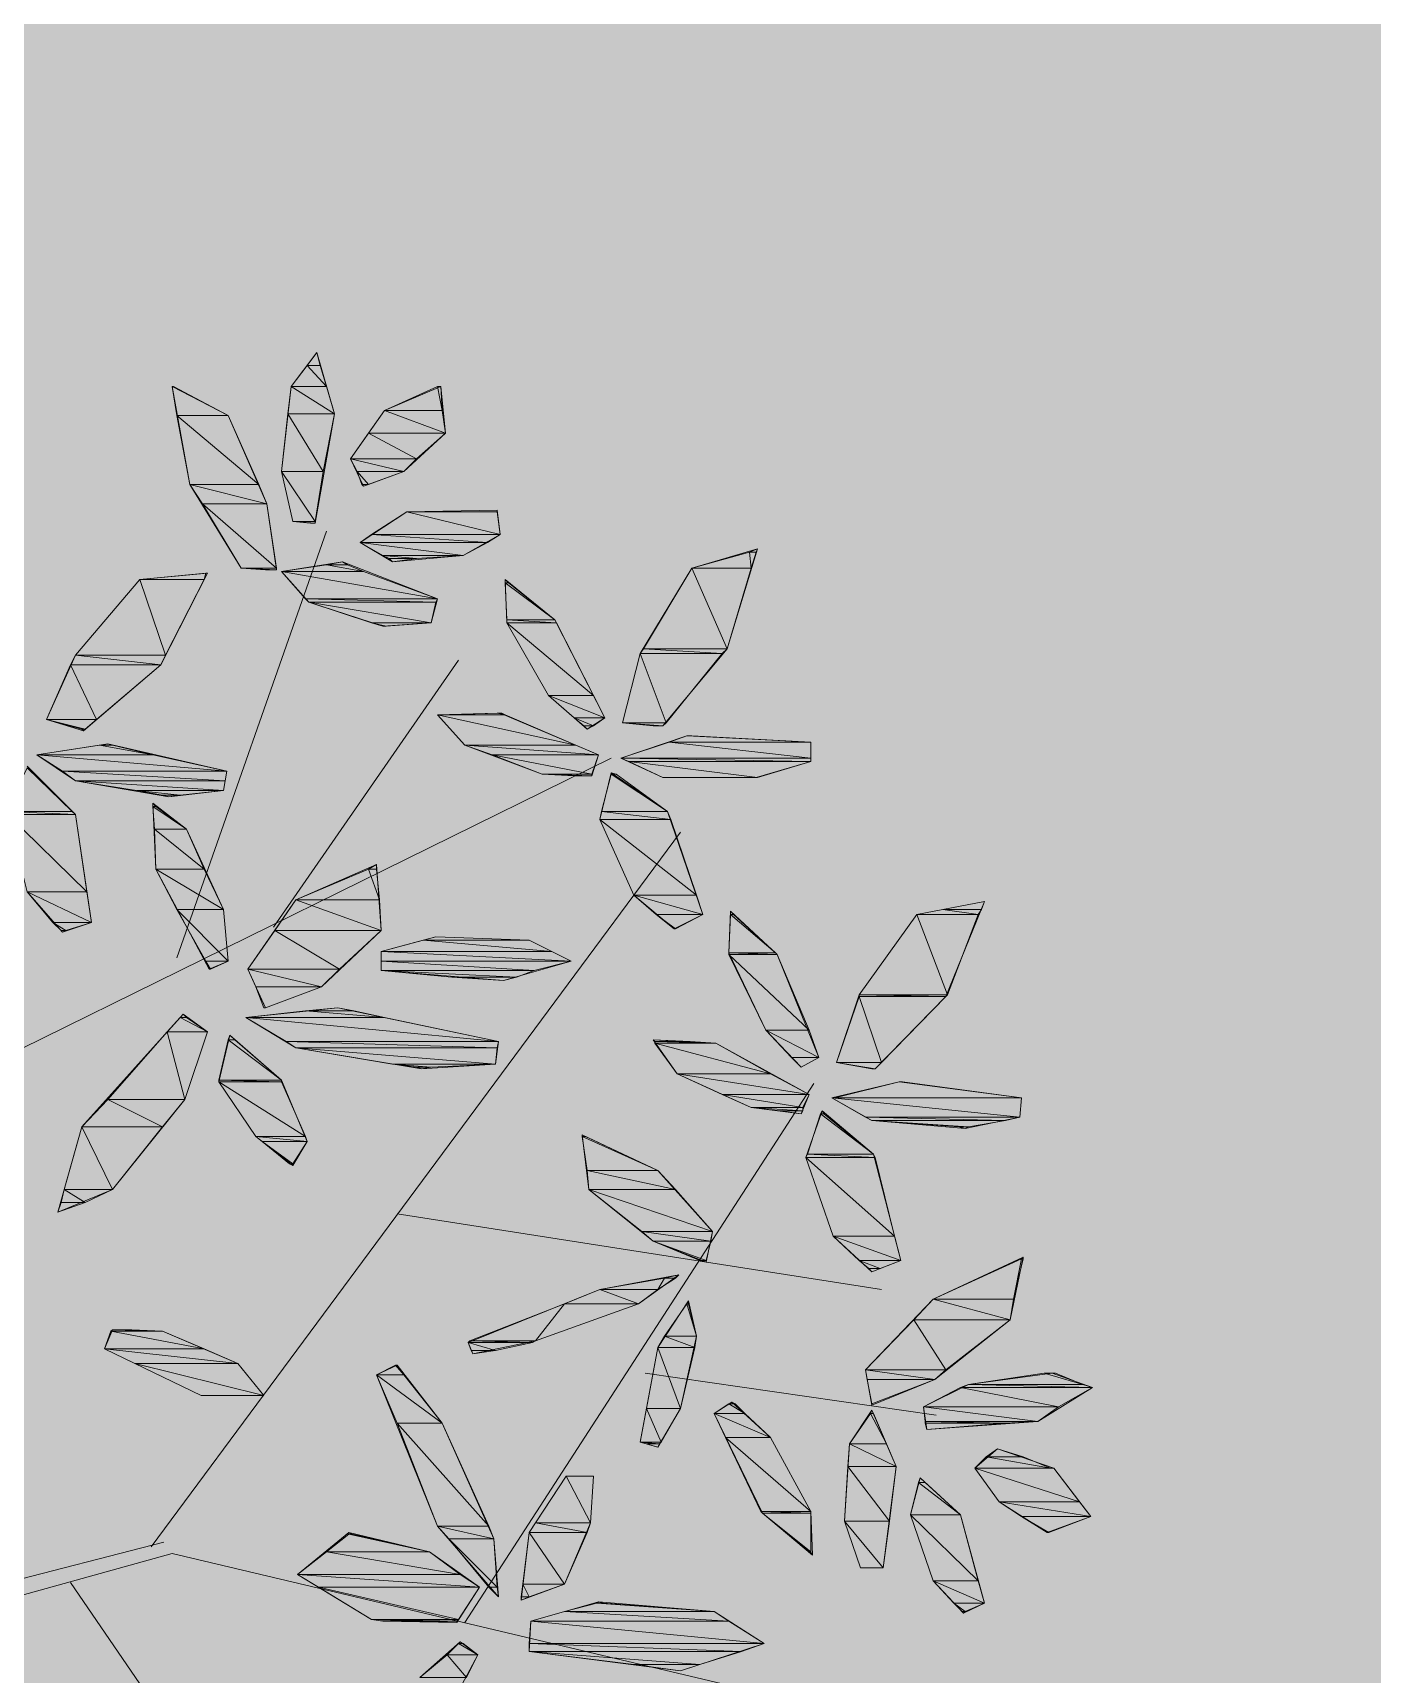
# Model space of a CAD drawing. Header units: metres. Extents: x 349703 to 349913, y 9282546 to 9282694.
# Drawn here: x 349736.334 to 349737.855, y 9282614.981 to 9282616.845 of the extents above; entities that cross this region are included whole.
import ezdxf

# ---------------------------------------------------------------- set-up
doc = ezdxf.new("R2010")
doc.units = ezdxf.units.M
doc.header["$LTSCALE"] = 0.25
doc.layers.add('AREA-VERDE', color=3, linetype='CONTINUOUS', lineweight=9)
doc.layers.add('ARQ-FONDO', color=253, linetype='CONTINUOUS', lineweight=9)

# ---------------------------------------------------------------- blocks, each defined once
blk = doc.blocks.new('ARBOL 1')
at = {"layer": 'ARQ-FONDO', "linetype": 'Continuous', "lineweight": -2}
for p, q in [((348215.4803, 9282665.0974), (348215.5096, 9282665.1358)), ((348215.5096, 9282665.1358), (348215.5297, 9282665.0664)), ((348215.3451, 9282665.0974), (348215.409, 9282665.0645)), ((348215.3652, 9282664.9859), (348215.3451, 9282665.0974)), ((348215.4694, 9282665.0006), (348215.4803, 9282665.0974)), ((348215.5863, 9282665.07), (348215.6503, 9282665.0974)), ((348215.6503, 9282665.0974), (348215.6558, 9282665.0444)), ((348215.409, 9282665.0645), (348215.4529, 9282664.964)), ((348215.5297, 9282665.0664), (348215.5077, 9282664.9421)), ((348215.5479, 9282665.0152), (348215.5863, 9282665.07)), ((348215.6558, 9282665.0444), (348215.6083, 9282665.0006)), ((348215.4822, 9282664.9439), (348215.4694, 9282665.0006)), ((348215.5626, 9282664.9841), (348215.5479, 9282665.0152)), ((348215.6083, 9282665.0006), (348215.5626, 9282664.9841)), ((348215.4237, 9282664.8909), (348215.3652, 9282664.9859)), ((348215.4529, 9282664.964), (348215.4639, 9282664.8891)), ((348215.5077, 9282664.9421), (348215.4822, 9282664.9439)), ((348215.5589, 9282664.9201), (348215.6119, 9282664.9549)), ((348215.6119, 9282664.9549), (348215.7143, 9282664.9567)), ((348215.7143, 9282664.9567), (348215.7179, 9282664.9293)), ((348215.3506, 9282664.4486), (348215.5205, 9282664.9329)), ((348215.7179, 9282664.9293), (348215.6759, 9282664.9055)), ((348215.5955, 9282664.8982), (348215.5589, 9282664.9201)), ((348215.6759, 9282664.9055), (348215.5955, 9282664.8982)), ((348216.0103, 9282664.9128), (348215.9354, 9282664.8909)), ((348215.9756, 9282664.7995), (348216.0103, 9282664.9128)), ((348215.4639, 9282664.8891), (348215.4237, 9282664.8909)), ((348215.4694, 9282664.8872), (348215.5388, 9282664.8982)), ((348215.5004, 9282664.8525), (348215.4694, 9282664.8872)), ((348215.5388, 9282664.8982), (348215.6466, 9282664.8562)), ((348215.9354, 9282664.8909), (348215.8769, 9282664.794)), ((348215.3085, 9282664.8781), (348215.2354, 9282664.7922)), ((348215.3853, 9282664.8854), (348215.3085, 9282664.8781)), ((348215.3323, 9282664.7812), (348215.3853, 9282664.8854)), ((348215.7234, 9282664.8781), (348215.7801, 9282664.8324)), ((348215.7252, 9282664.8288), (348215.7234, 9282664.8781)), ((348215.5845, 9282664.8251), (348215.5004, 9282664.8525)), ((348215.6466, 9282664.8562), (348215.6393, 9282664.8288)), ((348215.7801, 9282664.8324), (348215.8367, 9282664.7209)), ((348215.6393, 9282664.8288), (348215.5845, 9282664.8251)), ((348215.7728, 9282664.7465), (348215.7252, 9282664.8288)), ((348215.8769, 9282664.794), (348215.8568, 9282664.7154)), ((348215.9025, 9282664.7118), (348215.9756, 9282664.7995)), ((348215.2354, 9282664.7922), (348215.2025, 9282664.7191)), ((348215.2446, 9282664.7063), (348215.3323, 9282664.7812)), ((348215.4602, 9282664.4833), (348215.6704, 9282664.7867)), ((348215.8166, 9282664.7081), (348215.7728, 9282664.7465)), ((348215.2025, 9282664.7191), (348215.2446, 9282664.7063)), ((348215.6466, 9282664.7246), (348215.7179, 9282664.7264)), ((348215.6777, 9282664.6899), (348215.6466, 9282664.7246)), ((348215.7179, 9282664.7264), (348215.8294, 9282664.6789)), ((348215.8367, 9282664.7209), (348215.8166, 9282664.7081)), ((348215.855, 9282664.6752), (348215.9299, 9282664.7008)), ((348215.8568, 9282664.7154), (348215.9025, 9282664.7118)), ((348215.9299, 9282664.7008), (348216.0707, 9282664.6935)), ((348215.1916, 9282664.6789), (348215.272, 9282664.6917)), ((348215.272, 9282664.6917), (348215.4072, 9282664.6606)), ((348215.7654, 9282664.657), (348215.6777, 9282664.6899)), ((348216.0707, 9282664.6935), (348216.0707, 9282664.6716)), ((348215.1239, 9282664.3207), (348215.844, 9282664.6752)), ((348215.1806, 9282664.6661), (348215.2354, 9282664.6113)), ((348215.2354, 9282664.6496), (348215.1916, 9282664.6789)), ((348215.8294, 9282664.6789), (348215.8221, 9282664.6551)), ((348215.9025, 9282664.6533), (348215.855, 9282664.6752)), ((348216.0707, 9282664.6716), (348216.0085, 9282664.6533)), ((348215.3414, 9282664.6314), (348215.2354, 9282664.6496)), ((348215.4072, 9282664.6606), (348215.4036, 9282664.6387)), ((348215.8221, 9282664.6551), (348215.7654, 9282664.657)), ((348215.8312, 9282664.6058), (348215.844, 9282664.6588)), ((348215.844, 9282664.6588), (348215.908, 9282664.6149)), ((348216.0085, 9282664.6533), (348215.9025, 9282664.6533)), ((348215.4036, 9282664.6387), (348215.3414, 9282664.6314)), ((348215.2354, 9282664.6113), (348215.2537, 9282664.4888)), ((348215.3231, 9282664.6241), (348215.3268, 9282664.5491)), ((348215.3615, 9282664.5948), (348215.3231, 9282664.6241)), ((348215.908, 9282664.6149), (348215.9482, 9282664.4979)), ((348215.3213, 9282663.7797), (348215.9226, 9282664.5912)), ((348215.4036, 9282664.5034), (348215.3615, 9282664.5948)), ((348215.8696, 9282664.5199), (348215.8312, 9282664.6058)), ((348215.4858, 9282664.5144), (348215.5772, 9282664.5546)), ((348215.5772, 9282664.5546), (348215.5827, 9282664.4797)), ((348215.3268, 9282664.5491), (348215.3871, 9282664.4358)), ((348215.2208, 9282664.4778), (348215.1806, 9282664.5235)), ((348215.431, 9282664.4358), (348215.4858, 9282664.5144)), ((348215.9153, 9282664.4815), (348215.8696, 9282664.5199)), ((348215.409, 9282664.4449), (348215.4036, 9282664.5034)), ((348215.9482, 9282664.4979), (348215.9153, 9282664.4815)), ((348215.9775, 9282664.4541), (348215.9793, 9282664.5016)), ((348215.9793, 9282664.5016), (348216.0323, 9282664.4523)), ((348216.1913, 9282664.4979), (348216.1255, 9282664.4066)), ((348216.2681, 9282664.5126), (348216.1913, 9282664.4979)), ((348216.2242, 9282664.4047), (348216.2681, 9282664.5126)), ((348215.2537, 9282664.4888), (348215.2208, 9282664.4778)), ((348215.5827, 9282664.4797), (348215.515, 9282664.4157)), ((348215.5827, 9282664.4559), (348215.6448, 9282664.4724)), ((348215.6448, 9282664.4724), (348215.7508, 9282664.4687)), ((348215.7508, 9282664.4687), (348215.7983, 9282664.4449)), ((348215.3871, 9282664.4358), (348215.409, 9282664.4449)), ((348215.5827, 9282664.434), (348215.5827, 9282664.4559)), ((348215.7983, 9282664.4449), (348215.7216, 9282664.423)), ((348216.0195, 9282664.3664), (348215.9775, 9282664.4541)), ((348216.0323, 9282664.4523), (348216.0798, 9282664.3353)), ((348215.4511, 9282664.3919), (348215.431, 9282664.4358)), ((348215.7216, 9282664.423), (348215.5827, 9282664.434)), ((348215.515, 9282664.4157), (348215.4511, 9282664.3919)), ((348216.1255, 9282664.4066), (348216.0999, 9282664.3298)), ((348216.1438, 9282664.3225), (348216.2242, 9282664.4047)), ((348215.2427, 9282664.2567), (348215.3579, 9282664.3846)), ((348215.3579, 9282664.3846), (348215.3853, 9282664.3645)), ((348215.4291, 9282664.381), (348215.5333, 9282664.3919)), ((348215.5333, 9282664.3919), (348215.7161, 9282664.3536)), ((348215.3853, 9282664.3645), (348215.3597, 9282664.2878)), ((348215.4858, 9282664.3463), (348215.4291, 9282664.381)), ((348216.0597, 9282664.3243), (348216.0195, 9282664.3664)), ((348215.4109, 9282664.3609), (348215.3981, 9282664.3079)), ((348215.4694, 9282664.3097), (348215.4109, 9282664.3609)), ((348215.6284, 9282664.3225), (348215.4858, 9282664.3463)), ((348215.7161, 9282664.3536), (348215.7124, 9282664.328)), ((348215.8916, 9282664.3554), (348215.9628, 9282664.3517)), ((348215.919, 9282664.317), (348215.8916, 9282664.3554)), ((348215.9628, 9282664.3517), (348216.0688, 9282664.2933)), ((348215.7124, 9282664.328), (348215.6284, 9282664.3225)), ((348216.0798, 9282664.3353), (348216.0597, 9282664.3243)), ((348216.0999, 9282664.3298), (348216.1438, 9282664.3225)), ((348215.4986, 9282664.2402), (348215.4694, 9282664.3097)), ((348216.003, 9282664.2786), (348215.919, 9282664.317)), ((348215.3981, 9282664.3079), (348215.4401, 9282664.2457)), ((348215.6777, 9282663.6938), (348216.0743, 9282664.306)), ((348216.0688, 9282664.2933), (348216.0597, 9282664.2713)), ((348216.0944, 9282664.2896), (348216.1712, 9282664.3079)), ((348216.1401, 9282664.264), (348216.0944, 9282664.2896)), ((348216.1712, 9282664.3079), (348216.3101, 9282664.2896)), ((348216.3101, 9282664.2896), (348216.3083, 9282664.2677)), ((348215.3597, 9282664.2878), (348215.2775, 9282664.1854)), ((348216.0597, 9282664.2713), (348216.003, 9282664.2786)), ((348216.0652, 9282664.222), (348216.0835, 9282664.275)), ((348216.0835, 9282664.275), (348216.1419, 9282664.2256)), ((348215.2153, 9282664.1598), (348215.2427, 9282664.2567)), ((348216.2461, 9282664.2549), (348216.1401, 9282664.264)), ((348216.3083, 9282664.2677), (348216.2461, 9282664.2549)), ((348215.4401, 9282664.2457), (348215.4822, 9282664.2128)), ((348215.4822, 9282664.2128), (348215.4986, 9282664.2402)), ((348215.8111, 9282664.2476), (348215.8184, 9282664.1854)), ((348215.897, 9282664.2073), (348215.8111, 9282664.2476)), ((348216.0962, 9282664.1324), (348216.0652, 9282664.222)), ((348216.1419, 9282664.2256), (348216.173, 9282664.105)), ((348215.9592, 9282664.1379), (348215.897, 9282664.2073)), ((348215.2775, 9282664.1854), (348215.2153, 9282664.1598)), ((348215.8184, 9282664.1854), (348215.8916, 9282664.1269)), ((348215.6009, 9282664.158), (348216.1511, 9282664.0721)), ((348215.8916, 9282664.1269), (348215.9519, 9282664.1032)), ((348215.9519, 9282664.1032), (348215.9592, 9282664.1379)), ((348216.1401, 9282664.0922), (348216.0962, 9282664.1324)), ((348216.173, 9282664.105), (348216.1401, 9282664.0922)), ((348216.2096, 9282664.0611), (348216.3119, 9282664.1087)), ((348216.3119, 9282664.1087), (348216.2973, 9282664.0374)), ((348215.9208, 9282664.0886), (348215.8312, 9282664.0721)), ((348215.8751, 9282664.0557), (348215.9208, 9282664.0886)), ((348215.8312, 9282664.0721), (348215.6814, 9282664.0118)), ((348215.7581, 9282664.0136), (348215.8751, 9282664.0557)), ((348215.9318, 9282664.0593), (348215.897, 9282664.0063)), ((348215.9409, 9282664.0191), (348215.9318, 9282664.0593)), ((348216.1328, 9282663.9807), (348216.2096, 9282664.0611)), ((348216.2973, 9282664.0374), (348216.2114, 9282663.9698)), ((348215.2683, 9282664.0045), (348215.2775, 9282664.0264)), ((348215.2775, 9282664.0264), (348215.3341, 9282664.0246)), ((348215.3341, 9282664.0246), (348215.42, 9282663.988)), ((348215.6814, 9282664.0118), (348215.6869, 9282663.999)), ((348215.6869, 9282663.999), (348215.7581, 9282664.0136)), ((348215.9226, 9282663.9369), (348215.9409, 9282664.0191)), ((348215.378, 9282663.9515), (348215.2683, 9282664.0045)), ((348215.897, 9282664.0063), (348215.8769, 9282663.8985)), ((348215.42, 9282663.988), (348215.4493, 9282663.9515)), ((348215.5772, 9282663.9752), (348215.6009, 9282663.9862)), ((348215.6466, 9282663.8034), (348215.5772, 9282663.9752)), ((348215.6009, 9282663.9862), (348215.6521, 9282663.9204)), ((348215.8824, 9282663.9771), (348216.2132, 9282663.9295)), ((348216.1401, 9282663.9405), (348216.1328, 9282663.9807)), ((348216.2498, 9282663.9643), (348216.3448, 9282663.9771)), ((348216.3448, 9282663.9771), (348216.3905, 9282663.9606)), ((348216.2114, 9282663.9698), (348216.1401, 9282663.9405)), ((348216.1986, 9282663.9387), (348216.2498, 9282663.9643)), ((348216.3905, 9282663.9606), (348216.3284, 9282663.9222)), ((348215.4493, 9282663.9515), (348215.378, 9282663.9515)), ((348215.897, 9282663.893), (348215.9226, 9282663.9369)), ((348215.961, 9282663.9314), (348215.9811, 9282663.9442)), ((348215.9811, 9282663.9442), (348216.025, 9282663.904)), ((348216.2023, 9282663.9131), (348216.1986, 9282663.9387)), ((348215.6521, 9282663.9204), (348215.7106, 9282663.7888)), ((348216.0158, 9282663.8181), (348215.961, 9282663.9314)), ((348216.1145, 9282663.8966), (348216.1401, 9282663.935)), ((348216.1401, 9282663.935), (348216.1675, 9282663.8711)), ((348216.3284, 9282663.9222), (348216.2023, 9282663.9131)), ((348215.8769, 9282663.8985), (348215.897, 9282663.893)), ((348216.025, 9282663.904), (348216.0707, 9282663.8199)), ((348216.109, 9282663.8089), (348216.1145, 9282663.8966)), ((348216.2571, 9282663.8692), (348216.2827, 9282663.8912)), ((348216.2827, 9282663.8912), (348216.3466, 9282663.8692)), ((348216.1675, 9282663.8711), (348216.1529, 9282663.7559)), ((348216.2845, 9282663.8308), (348216.2571, 9282663.8692)), ((348216.3466, 9282663.8692), (348216.3887, 9282663.8144)), ((348215.7929, 9282663.8601), (348215.7508, 9282663.7961)), ((348215.8239, 9282663.8601), (348215.7929, 9282663.8601)), ((348215.8203, 9282663.8071), (348215.8239, 9282663.8601)), ((348216.184, 9282663.8162), (348216.1949, 9282663.8583)), ((348216.1949, 9282663.8583), (348216.2406, 9282663.8162)), ((348216.3393, 9282663.7961), (348216.2845, 9282663.8308)), ((348215.791, 9282663.7376), (348215.8203, 9282663.8071)), ((348216.0725, 9282663.7705), (348216.0158, 9282663.8181)), ((348216.0707, 9282663.8199), (348216.0725, 9282663.7705)), ((348216.1273, 9282663.7559), (348216.109, 9282663.8089)), ((348216.2096, 9282663.7413), (348216.184, 9282663.8162)), ((348216.2406, 9282663.8162), (348216.2681, 9282663.7157)), ((348216.3887, 9282663.8144), (348216.3393, 9282663.7961)), ((348215.4876, 9282663.7486), (348215.5461, 9282663.7961)), ((348215.5461, 9282663.7961), (348215.6375, 9282663.7742)), ((348215.7161, 9282663.723), (348215.6466, 9282663.8034)), ((348215.7106, 9282663.7888), (348215.7161, 9282663.723)), ((348215.7508, 9282663.7961), (348215.7417, 9282663.7194)), ((348214.8735, 9282663.6408), (348215.3451, 9282663.7724)), ((348214.8754, 9282663.6664), (348215.3359, 9282663.7852)), ((348215.3451, 9282663.7724), (348216.2644, 9282663.5549)), ((348215.6375, 9282663.7742), (348215.6942, 9282663.734)), ((348216.1529, 9282663.7559), (348216.1273, 9282663.7559)), ((348215.2299, 9282663.7395), (348215.9043, 9282662.7525)), ((348215.5717, 9282663.6974), (348215.4876, 9282663.7486)), ((348215.6942, 9282663.734), (348215.6686, 9282663.6938)), ((348215.7417, 9282663.7194), (348215.791, 9282663.7376)), ((348216.2443, 9282663.7047), (348216.2096, 9282663.7413)), ((348215.7526, 9282663.6956), (348215.8294, 9282663.7175)), ((348215.8294, 9282663.7175), (348215.961, 9282663.7066)), ((348216.2681, 9282663.7157), (348216.2443, 9282663.7047)), ((348215.6686, 9282663.6938), (348215.5717, 9282663.6974)), ((348215.7508, 9282663.6609), (348215.7526, 9282663.6956)), ((348215.961, 9282663.7066), (348216.0177, 9282663.67)), ((348215.6722, 9282663.6718), (348215.6265, 9282663.6316)), ((348215.632, 9282663.5439), (348215.6923, 9282663.6572)), ((348215.6923, 9282663.6572), (348215.6722, 9282663.6718)), ((348215.9226, 9282663.6389), (348215.7508, 9282663.6609)), ((348216.0177, 9282663.67), (348215.9226, 9282663.6389))]:
    blk.add_line(p, q, dxfattribs=at)
for points in [[(348215.5096, 9282665.1358), (348215.5132, 9282665.1212), (348215.4986, 9282665.1212)], [(348215.4986, 9282665.1212), (348215.5205, 9282665.0974), (348215.4803, 9282665.0974)], [(348215.5132, 9282665.1212), (348215.4986, 9282665.1212), (348215.5205, 9282665.0974)], [(348215.3451, 9282665.0974), (348215.3469, 9282665.0974), (348215.3469, 9282665.0974)], [(348215.3469, 9282665.0974), (348215.3451, 9282665.0974), (348215.409, 9282665.0645)], [(348215.3451, 9282665.0974), (348215.409, 9282665.0645), (348215.3506, 9282665.0645)], [(348215.4803, 9282665.0974), (348215.5297, 9282665.0664), (348215.4767, 9282665.0664)], [(348215.5205, 9282665.0974), (348215.4803, 9282665.0974), (348215.5297, 9282665.0664)], [(348215.6466, 9282665.0974), (348215.6521, 9282665.07), (348215.5863, 9282665.07)], [(348215.6503, 9282665.0974), (348215.6466, 9282665.0974), (348215.6466, 9282665.0974)], [(348215.6503, 9282665.0974), (348215.6466, 9282665.0974), (348215.6521, 9282665.07)], [(348215.409, 9282665.0645), (348215.3506, 9282665.0645), (348215.4438, 9282664.9859)], [(348215.3506, 9282665.0645), (348215.4438, 9282664.9859), (348215.3652, 9282664.9859)], [(348215.4767, 9282665.0664), (348215.5169, 9282665.0006), (348215.4694, 9282665.0006)], [(348215.5297, 9282665.0664), (348215.4767, 9282665.0664), (348215.5169, 9282665.0006)], [(348215.5863, 9282665.07), (348215.6558, 9282665.0444), (348215.5681, 9282665.0444)], [(348215.6521, 9282665.07), (348215.5863, 9282665.07), (348215.6558, 9282665.0444)], [(348215.5681, 9282665.0444), (348215.6229, 9282665.0152), (348215.5479, 9282665.0152)], [(348215.6558, 9282665.0444), (348215.5681, 9282665.0444), (348215.6229, 9282665.0152)], [(348215.5169, 9282665.0006), (348215.4694, 9282665.0006), (348215.5077, 9282664.9439)], [(348215.4694, 9282665.0006), (348215.5077, 9282664.9439), (348215.4822, 9282664.9439)], [(348215.6229, 9282665.0152), (348215.5479, 9282665.0152), (348215.6083, 9282665.0006)], [(348215.5479, 9282665.0152), (348215.6083, 9282665.0006), (348215.5553, 9282665.0006)], [(348215.5553, 9282665.0006), (348215.5607, 9282664.9859), (348215.5681, 9282664.9859)], [(348215.5553, 9282665.0006), (348215.6083, 9282665.0006), (348215.5681, 9282664.9859)], [(348215.4438, 9282664.9859), (348215.3652, 9282664.9859), (348215.4529, 9282664.964)], [(348215.3652, 9282664.9859), (348215.4529, 9282664.964), (348215.3798, 9282664.964)], [(348215.5607, 9282664.9859), (348215.5681, 9282664.9859), (348215.5626, 9282664.9841)], [(348215.4529, 9282664.964), (348215.3798, 9282664.964), (348215.4639, 9282664.8909)], [(348215.3798, 9282664.964), (348215.4639, 9282664.8909), (348215.4237, 9282664.8909)], [(348215.5077, 9282664.9421), (348215.5023, 9282664.9421), (348215.4822, 9282664.9439)], [(348215.4822, 9282664.9439), (348215.5077, 9282664.9439), (348215.5077, 9282664.9421)], [(348215.5077, 9282664.9421), (348215.5077, 9282664.9421), (348215.5023, 9282664.9421)], [(348215.6119, 9282664.9549), (348215.7179, 9282664.9293), (348215.5717, 9282664.9293)], [(348215.7143, 9282664.9567), (348215.7143, 9282664.9549), (348215.6119, 9282664.9549)], [(348215.7143, 9282664.9549), (348215.6119, 9282664.9549), (348215.7179, 9282664.9293)], [(348215.5717, 9282664.9293), (348215.7033, 9282664.9201), (348215.5589, 9282664.9201)], [(348215.7179, 9282664.9293), (348215.5717, 9282664.9293), (348215.7033, 9282664.9201)], [(348215.7033, 9282664.9201), (348215.5589, 9282664.9201), (348215.6759, 9282664.9055)], [(348215.5589, 9282664.9201), (348215.6759, 9282664.9055), (348215.5845, 9282664.9055)], [(348215.5845, 9282664.9055), (348215.5918, 9282664.9019), (348215.6229, 9282664.9019)], [(348215.5845, 9282664.9055), (348215.6759, 9282664.9055), (348215.6229, 9282664.9019)], [(348216.0012, 9282664.9092), (348216.003, 9282664.8909), (348215.9354, 9282664.8909)], [(348216.0103, 9282664.9128), (348216.0085, 9282664.9092), (348216.0012, 9282664.9092)], [(348216.0085, 9282664.9092), (348216.0012, 9282664.9092), (348216.003, 9282664.8909)], [(348215.4639, 9282664.8891), (348215.4511, 9282664.8891), (348215.4237, 9282664.8909)], [(348215.4237, 9282664.8909), (348215.4639, 9282664.8909), (348215.4639, 9282664.8891)], [(348215.4639, 9282664.8891), (348215.4639, 9282664.8891), (348215.4511, 9282664.8891)], [(348215.5205, 9282664.8946), (348215.5626, 9282664.8872), (348215.4694, 9282664.8872)], [(348215.5626, 9282664.8872), (348215.4694, 9282664.8872), (348215.6466, 9282664.8562)], [(348215.4694, 9282664.8872), (348215.6466, 9282664.8562), (348215.4968, 9282664.8562)], [(348215.5388, 9282664.8982), (348215.5443, 9282664.8946), (348215.5205, 9282664.8946)], [(348215.5443, 9282664.8946), (348215.5205, 9282664.8946), (348215.5626, 9282664.8872)], [(348215.5918, 9282664.9019), (348215.6229, 9282664.9019), (348215.5955, 9282664.8982)], [(348215.9354, 9282664.8909), (348215.9756, 9282664.7995), (348215.8806, 9282664.7995)], [(348216.003, 9282664.8909), (348215.9354, 9282664.8909), (348215.9756, 9282664.7995)], [(348215.3085, 9282664.8781), (348215.3378, 9282664.7922), (348215.2354, 9282664.7922)], [(348215.3835, 9282664.8854), (348215.3816, 9282664.8781), (348215.3085, 9282664.8781)], [(348215.3816, 9282664.8781), (348215.3085, 9282664.8781), (348215.3378, 9282664.7922)], [(348215.3853, 9282664.8854), (348215.3835, 9282664.8854), (348215.3816, 9282664.8781)], [(348215.3853, 9282664.8854), (348215.3835, 9282664.8854), (348215.3835, 9282664.8854)], [(348215.7234, 9282664.8781), (348215.7271, 9282664.8745), (348215.7234, 9282664.8745)], [(348215.7271, 9282664.8745), (348215.7234, 9282664.8745), (348215.7801, 9282664.8324)], [(348215.7234, 9282664.8745), (348215.7801, 9282664.8324), (348215.7252, 9282664.8324)], [(348215.6466, 9282664.8562), (348215.4968, 9282664.8562), (348215.6448, 9282664.8525)], [(348215.4968, 9282664.8562), (348215.6448, 9282664.8525), (348215.5004, 9282664.8525)], [(348215.6448, 9282664.8525), (348215.5004, 9282664.8525), (348215.6393, 9282664.8288)], [(348215.5004, 9282664.8525), (348215.6393, 9282664.8288), (348215.5717, 9282664.8288)], [(348215.7801, 9282664.8324), (348215.7252, 9282664.8324), (348215.7819, 9282664.8288)], [(348215.7252, 9282664.8324), (348215.7819, 9282664.8288), (348215.7252, 9282664.8288)], [(348215.5882, 9282664.8251), (348215.5845, 9282664.8251), (348215.5717, 9282664.8288)], [(348215.5717, 9282664.8288), (348215.6393, 9282664.8288), (348215.5882, 9282664.8251)], [(348215.5882, 9282664.8251), (348215.5882, 9282664.8251), (348215.5845, 9282664.8251)], [(348215.7819, 9282664.8288), (348215.7252, 9282664.8288), (348215.8239, 9282664.7465)], [(348215.7252, 9282664.8288), (348215.8239, 9282664.7465), (348215.7728, 9282664.7465)], [(348215.8769, 9282664.794), (348215.9062, 9282664.7154), (348215.8568, 9282664.7154)], [(348215.8806, 9282664.7995), (348215.9701, 9282664.794), (348215.8769, 9282664.794)], [(348215.9701, 9282664.794), (348215.8769, 9282664.794), (348215.9062, 9282664.7154)], [(348215.9756, 9282664.7995), (348215.8806, 9282664.7995), (348215.9701, 9282664.794)], [(348215.2299, 9282664.7812), (348215.2592, 9282664.7191), (348215.2025, 9282664.7191)], [(348215.2354, 9282664.7922), (348215.3323, 9282664.7812), (348215.2299, 9282664.7812)], [(348215.3323, 9282664.7812), (348215.2299, 9282664.7812), (348215.2592, 9282664.7191)], [(348215.3378, 9282664.7922), (348215.2354, 9282664.7922), (348215.3323, 9282664.7812)], [(348215.8239, 9282664.7465), (348215.7728, 9282664.7465), (348215.8367, 9282664.7209)], [(348215.7728, 9282664.7465), (348215.8367, 9282664.7209), (348215.802, 9282664.7209)], [(348215.2025, 9282664.7191), (348215.2427, 9282664.7081), (348215.2464, 9282664.7081)], [(348215.2025, 9282664.7191), (348215.2592, 9282664.7191), (348215.2464, 9282664.7081)], [(348215.7143, 9282664.7264), (348215.7234, 9282664.7246), (348215.6466, 9282664.7246)], [(348215.7234, 9282664.7246), (348215.6466, 9282664.7246), (348215.8038, 9282664.6899)], [(348215.6466, 9282664.7246), (348215.8038, 9282664.6899), (348215.6777, 9282664.6899)], [(348215.7179, 9282664.7264), (348215.7197, 9282664.7264), (348215.7143, 9282664.7264)], [(348215.7197, 9282664.7264), (348215.7143, 9282664.7264), (348215.7234, 9282664.7246)], [(348215.802, 9282664.7209), (348215.813, 9282664.7118), (348215.8239, 9282664.7118)], [(348215.802, 9282664.7209), (348215.8367, 9282664.7209), (348215.8239, 9282664.7118)], [(348215.2427, 9282664.7081), (348215.2464, 9282664.7081), (348215.2446, 9282664.7063)], [(348215.813, 9282664.7118), (348215.8239, 9282664.7118), (348215.8166, 9282664.7081)], [(348215.9025, 9282664.7118), (348215.8916, 9282664.7118), (348215.8568, 9282664.7154)], [(348215.8568, 9282664.7154), (348215.9062, 9282664.7154), (348215.9025, 9282664.7118)], [(348215.9025, 9282664.7118), (348215.9025, 9282664.7118), (348215.8916, 9282664.7118)], [(348215.9299, 9282664.7008), (348216.0707, 9282664.6935), (348215.9098, 9282664.6935)], [(348215.9299, 9282664.7008), (348215.9354, 9282664.7008), (348215.9354, 9282664.7008)], [(348215.9354, 9282664.7008), (348215.9299, 9282664.7008), (348216.0707, 9282664.6935)], [(348215.2628, 9282664.6899), (348215.3231, 9282664.6789), (348215.1916, 9282664.6789)], [(348215.272, 9282664.6917), (348215.2775, 9282664.6899), (348215.2628, 9282664.6899)], [(348215.2775, 9282664.6899), (348215.2628, 9282664.6899), (348215.3231, 9282664.6789)], [(348215.8038, 9282664.6899), (348215.6777, 9282664.6899), (348215.8294, 9282664.6789)], [(348215.6777, 9282664.6899), (348215.8294, 9282664.6789), (348215.7088, 9282664.6789)], [(348215.9098, 9282664.6935), (348216.0707, 9282664.6752), (348215.855, 9282664.6752)], [(348216.0707, 9282664.6935), (348215.9098, 9282664.6935), (348216.0707, 9282664.6752)], [(348215.1806, 9282664.6643), (348215.2318, 9282664.6149), (348215.1568, 9282664.6149)], [(348215.2318, 9282664.6149), (348215.1806, 9282664.6643)], [(348215.3231, 9282664.6789), (348215.1916, 9282664.6789), (348215.4072, 9282664.6606)], [(348215.1916, 9282664.6789), (348215.4072, 9282664.6606), (348215.2208, 9282664.6606)], [(348215.8294, 9282664.6789), (348215.7088, 9282664.6789), (348215.8221, 9282664.657)], [(348215.7088, 9282664.6789), (348215.8221, 9282664.657), (348215.7654, 9282664.657)], [(348216.0707, 9282664.6752), (348215.855, 9282664.6752), (348216.0707, 9282664.6716)], [(348215.855, 9282664.6752), (348216.0707, 9282664.6716), (348215.8641, 9282664.6716)], [(348215.8641, 9282664.6716), (348215.9025, 9282664.6533), (348216.0103, 9282664.6533)], [(348215.8641, 9282664.6716), (348216.0707, 9282664.6716), (348216.0103, 9282664.6533)], [(348215.4072, 9282664.6606), (348215.2208, 9282664.6606), (348215.4054, 9282664.6496)], [(348215.2208, 9282664.6606), (348215.4054, 9282664.6496), (348215.2354, 9282664.6496)], [(348215.4054, 9282664.6496), (348215.2354, 9282664.6496), (348215.4036, 9282664.6387)], [(348215.2354, 9282664.6496), (348215.4036, 9282664.6387), (348215.3049, 9282664.6387)], [(348215.8221, 9282664.6551), (348215.802, 9282664.6551), (348215.7654, 9282664.657)], [(348215.7654, 9282664.657), (348215.8221, 9282664.657), (348215.8221, 9282664.6551)], [(348215.8221, 9282664.6551), (348215.8221, 9282664.6551), (348215.802, 9282664.6551)], [(348215.844, 9282664.657), (348215.908, 9282664.6149), (348215.8331, 9282664.6149)], [(348215.844, 9282664.6588), (348215.8495, 9282664.657), (348215.844, 9282664.657)], [(348215.8495, 9282664.657), (348215.844, 9282664.657), (348215.908, 9282664.6149)], [(348215.9025, 9282664.6533), (348216.0103, 9282664.6533), (348216.0085, 9282664.6533)], [(348215.3049, 9282664.6387), (348215.3341, 9282664.6332), (348215.3542, 9282664.6332)], [(348215.3049, 9282664.6387), (348215.4036, 9282664.6387), (348215.3542, 9282664.6332)], [(348215.3341, 9282664.6332), (348215.3542, 9282664.6332), (348215.3414, 9282664.6314)], [(348215.2318, 9282664.6149), (348215.1568, 9282664.6149), (348215.2354, 9282664.6113)], [(348215.1568, 9282664.6149), (348215.2354, 9282664.6113), (348215.1587, 9282664.6113)], [(348215.2354, 9282664.6113), (348215.1587, 9282664.6113), (348215.2482, 9282664.5235)], [(348215.1587, 9282664.6113), (348215.2482, 9282664.5235), (348215.1806, 9282664.5235)], [(348215.3231, 9282664.6241), (348215.3268, 9282664.6204), (348215.3231, 9282664.6204)], [(348215.3268, 9282664.6204), (348215.3231, 9282664.6204), (348215.3615, 9282664.5948)], [(348215.3231, 9282664.6204), (348215.3615, 9282664.5948), (348215.325, 9282664.5948)], [(348215.8331, 9282664.6149), (348215.9117, 9282664.6058), (348215.8312, 9282664.6058)], [(348215.908, 9282664.6149), (348215.8331, 9282664.6149), (348215.9117, 9282664.6058)], [(348215.3615, 9282664.5948), (348215.325, 9282664.5948), (348215.3816, 9282664.5491)], [(348215.325, 9282664.5948), (348215.3816, 9282664.5491), (348215.3268, 9282664.5491)], [(348215.9117, 9282664.6058), (348215.8312, 9282664.6058), (348215.9409, 9282664.5199)], [(348215.8312, 9282664.6058), (348215.9409, 9282664.5199), (348215.8696, 9282664.5199)], [(348215.5772, 9282664.5546), (348215.5772, 9282664.5491), (348215.5681, 9282664.5491)], [(348215.3816, 9282664.5491), (348215.3268, 9282664.5491), (348215.4036, 9282664.5034)], [(348215.3268, 9282664.5491), (348215.4036, 9282664.5034), (348215.3506, 9282664.5034)], [(348215.5681, 9282664.5491), (348215.5808, 9282664.5144), (348215.4858, 9282664.5144)], [(348215.5772, 9282664.5491), (348215.5681, 9282664.5491), (348215.5808, 9282664.5144)], [(348215.2482, 9282664.5235), (348215.1806, 9282664.5235), (348215.2537, 9282664.4888)], [(348215.1806, 9282664.5235), (348215.2537, 9282664.4888), (348215.2098, 9282664.4888)], [(348215.4858, 9282664.5144), (348215.5827, 9282664.4797), (348215.462, 9282664.4797)], [(348215.5808, 9282664.5144), (348215.4858, 9282664.5144), (348215.5827, 9282664.4797)], [(348215.9409, 9282664.5199), (348215.8696, 9282664.5199), (348215.9482, 9282664.4979)], [(348215.8696, 9282664.5199), (348215.9482, 9282664.4979), (348215.8952, 9282664.4979)], [(348215.4036, 9282664.5034), (348215.3506, 9282664.5034), (348215.409, 9282664.4449)], [(348215.3506, 9282664.5034), (348215.409, 9282664.4449), (348215.3835, 9282664.4449)], [(348215.9171, 9282664.4815), (348215.9153, 9282664.4815), (348215.8952, 9282664.4979)], [(348215.8952, 9282664.4979), (348215.9482, 9282664.4979), (348215.9171, 9282664.4815)], [(348215.9793, 9282664.4979), (348216.0305, 9282664.4541), (348215.9775, 9282664.4541)], [(348215.9793, 9282664.5016), (348215.9829, 9282664.4979), (348215.9793, 9282664.4979)], [(348215.9829, 9282664.4979), (348215.9793, 9282664.4979), (348216.0305, 9282664.4541)], [(348216.1913, 9282664.4979), (348216.226, 9282664.4066), (348216.1255, 9282664.4066)], [(348216.2205, 9282664.5034), (348216.2607, 9282664.4979), (348216.1913, 9282664.4979)], [(348216.2607, 9282664.4979), (348216.1913, 9282664.4979), (348216.226, 9282664.4066)], [(348216.2681, 9282664.5126), (348216.2644, 9282664.5034), (348216.2205, 9282664.5034)], [(348216.2644, 9282664.5034), (348216.2205, 9282664.5034), (348216.2607, 9282664.4979)], [(348215.2537, 9282664.4888), (348215.2098, 9282664.4888), (348215.2244, 9282664.4797)], [(348215.2098, 9282664.4888), (348215.2244, 9282664.4797), (348215.219, 9282664.4797)], [(348215.219, 9282664.4797), (348215.2244, 9282664.4797), (348215.2208, 9282664.4778)], [(348215.462, 9282664.4797), (348215.5352, 9282664.4358), (348215.431, 9282664.4358)], [(348215.5827, 9282664.4797), (348215.462, 9282664.4797), (348215.5352, 9282664.4358)], [(348215.9171, 9282664.4815), (348215.9171, 9282664.4815), (348215.9153, 9282664.4815)], [(348215.6302, 9282664.4687), (348215.7764, 9282664.4559), (348215.5827, 9282664.4559)], [(348215.6448, 9282664.4724), (348215.7508, 9282664.4687), (348215.6302, 9282664.4687)], [(348215.7508, 9282664.4687), (348215.6302, 9282664.4687), (348215.7764, 9282664.4559)], [(348215.409, 9282664.4449), (348215.3835, 9282664.4449), (348215.3889, 9282664.4358)], [(348215.3835, 9282664.4449), (348215.3889, 9282664.4358), (348215.3871, 9282664.4358)], [(348215.7764, 9282664.4559), (348215.5827, 9282664.4559), (348215.7983, 9282664.4449)], [(348215.5827, 9282664.4559), (348215.7983, 9282664.4449), (348215.5827, 9282664.4449)], [(348215.7983, 9282664.4449), (348215.5827, 9282664.4449), (348215.7563, 9282664.434)], [(348215.5827, 9282664.4449), (348215.7563, 9282664.434), (348215.5827, 9282664.434)], [(348216.0305, 9282664.4541), (348215.9775, 9282664.4541), (348216.0323, 9282664.4523)], [(348215.9775, 9282664.4541), (348216.0323, 9282664.4523), (348215.9775, 9282664.4523)], [(348216.0323, 9282664.4523), (348215.9775, 9282664.4523), (348216.0688, 9282664.3664)], [(348215.9775, 9282664.4523), (348216.0688, 9282664.3664), (348216.0195, 9282664.3664)], [(348215.3871, 9282664.4358), (348215.3889, 9282664.4358), (348215.3889, 9282664.4358)], [(348215.5352, 9282664.4358), (348215.431, 9282664.4358), (348215.515, 9282664.4157)], [(348215.431, 9282664.4358), (348215.515, 9282664.4157), (348215.4401, 9282664.4157)], [(348215.5827, 9282664.434), (348215.6631, 9282664.4267), (348215.7362, 9282664.4267)], [(348215.5827, 9282664.434), (348215.7563, 9282664.434), (348215.7362, 9282664.4267)], [(348215.6631, 9282664.4267), (348215.7362, 9282664.4267), (348215.7216, 9282664.423)], [(348215.4511, 9282664.3919), (348215.4493, 9282664.3919), (348215.4401, 9282664.4157)], [(348215.4401, 9282664.4157), (348215.515, 9282664.4157), (348215.4511, 9282664.3919)], [(348216.1255, 9282664.4047), (348216.1511, 9282664.3298), (348216.0999, 9282664.3298)], [(348216.226, 9282664.4066), (348216.1255, 9282664.4066), (348216.2242, 9282664.4047)], [(348216.1255, 9282664.4066), (348216.2242, 9282664.4047), (348216.1255, 9282664.4047)], [(348216.2242, 9282664.4047), (348216.1255, 9282664.4047), (348216.1511, 9282664.3298)], [(348215.3579, 9282664.3846), (348215.3615, 9282664.381), (348215.3542, 9282664.381)], [(348215.4968, 9282664.3883), (348215.5863, 9282664.381), (348215.4291, 9282664.381)], [(348215.4511, 9282664.3919), (348215.4511, 9282664.3919), (348215.4493, 9282664.3919)], [(348215.5333, 9282664.3919), (348215.5516, 9282664.3883), (348215.4968, 9282664.3883)], [(348215.5516, 9282664.3883), (348215.4968, 9282664.3883), (348215.5863, 9282664.381)], [(348215.3396, 9282664.3645), (348215.3597, 9282664.2878), (348215.272, 9282664.2878)], [(348215.3542, 9282664.381), (348215.3853, 9282664.3645), (348215.3396, 9282664.3645)], [(348215.3853, 9282664.3645), (348215.3396, 9282664.3645), (348215.3597, 9282664.2878)], [(348215.3615, 9282664.381), (348215.3542, 9282664.381), (348215.3853, 9282664.3645)], [(348215.5863, 9282664.381), (348215.4291, 9282664.381), (348215.7161, 9282664.3536)], [(348215.4291, 9282664.381), (348215.7161, 9282664.3536), (348215.4748, 9282664.3536)], [(348216.0688, 9282664.3664), (348216.0195, 9282664.3664), (348216.0798, 9282664.3353)], [(348216.0195, 9282664.3664), (348216.0798, 9282664.3353), (348216.0487, 9282664.3353)], [(348215.409, 9282664.3554), (348215.4694, 9282664.3097), (348215.3981, 9282664.3097)], [(348215.4109, 9282664.3609), (348215.4164, 9282664.3554), (348215.409, 9282664.3554)], [(348215.4164, 9282664.3554), (348215.409, 9282664.3554), (348215.4694, 9282664.3097)], [(348215.7161, 9282664.3536), (348215.4748, 9282664.3536), (348215.7143, 9282664.3463)], [(348215.4748, 9282664.3536), (348215.7143, 9282664.3463), (348215.4858, 9282664.3463)], [(348215.7143, 9282664.3463), (348215.4858, 9282664.3463), (348215.7124, 9282664.328)], [(348215.4858, 9282664.3463), (348215.7124, 9282664.328), (348215.5955, 9282664.328)], [(348215.8916, 9282664.3554), (348215.9336, 9282664.3536), (348215.8934, 9282664.3536)], [(348215.9336, 9282664.3536), (348215.8934, 9282664.3536), (348215.9628, 9282664.3517)], [(348215.8934, 9282664.3536), (348215.9628, 9282664.3517), (348215.8934, 9282664.3517)], [(348215.9628, 9282664.3517), (348215.8934, 9282664.3517), (348216.025, 9282664.317)], [(348215.8934, 9282664.3517), (348216.025, 9282664.317), (348215.919, 9282664.317)], [(348215.5955, 9282664.328), (348215.6229, 9282664.3243), (348215.6393, 9282664.3243)], [(348215.5955, 9282664.328), (348215.7124, 9282664.328), (348215.6393, 9282664.3243)], [(348216.0798, 9282664.3353), (348216.0487, 9282664.3353), (348216.0597, 9282664.3243)], [(348216.0487, 9282664.3353), (348216.0597, 9282664.3243), (348216.0597, 9282664.3243)], [(348216.1438, 9282664.3225), (348216.1401, 9282664.3225), (348216.0999, 9282664.3298)], [(348216.0999, 9282664.3298), (348216.1511, 9282664.3298), (348216.1438, 9282664.3225)], [(348215.4694, 9282664.3097), (348215.3981, 9282664.3097), (348215.4694, 9282664.3079)], [(348215.3981, 9282664.3097), (348215.4694, 9282664.3079), (348215.3981, 9282664.3079)], [(348215.6229, 9282664.3243), (348215.6393, 9282664.3243), (348215.6284, 9282664.3225)], [(348216.025, 9282664.317), (348215.919, 9282664.317), (348216.0688, 9282664.2933)], [(348215.919, 9282664.317), (348216.0688, 9282664.2933), (348215.9701, 9282664.2933)], [(348216.0597, 9282664.3243), (348216.0597, 9282664.3243)], [(348216.1438, 9282664.3225), (348216.1438, 9282664.3225), (348216.1401, 9282664.3225)], [(348215.4694, 9282664.3079), (348215.3981, 9282664.3079), (348215.4968, 9282664.2457)], [(348215.3981, 9282664.3079), (348215.4968, 9282664.2457), (348215.4401, 9282664.2457)], [(348216.0688, 9282664.2933), (348215.9701, 9282664.2933), (348216.0615, 9282664.2786)], [(348215.9701, 9282664.2933), (348216.0615, 9282664.2786), (348216.003, 9282664.2786)], [(348216.3101, 9282664.2896), (348216.0981, 9282664.2896), (348216.0944, 9282664.2896)], [(348216.3101, 9282664.2896), (348216.0944, 9282664.2896), (348216.3083, 9282664.2677)], [(348216.0944, 9282664.2896), (348216.3083, 9282664.2677), (348216.1328, 9282664.2677)], [(348216.1712, 9282664.3079), (348216.3101, 9282664.2896), (348216.0981, 9282664.2896)], [(348216.0981, 9282664.2896), (348216.3101, 9282664.2896), (348216.3101, 9282664.2896)], [(348216.1712, 9282664.3079), (348216.1748, 9282664.3079), (348216.1748, 9282664.3079)], [(348216.1748, 9282664.3079), (348216.1712, 9282664.3079), (348216.3101, 9282664.2896)], [(348215.272, 9282664.2878), (348215.3341, 9282664.2567), (348215.2427, 9282664.2567)], [(348215.3597, 9282664.2878), (348215.272, 9282664.2878), (348215.3341, 9282664.2567)], [(348216.0615, 9282664.2786), (348216.003, 9282664.2786), (348216.0615, 9282664.275)], [(348216.003, 9282664.2786), (348216.0615, 9282664.275), (348216.0359, 9282664.275)], [(348216.0359, 9282664.275), (348216.0615, 9282664.275), (348216.0597, 9282664.2713)], [(348216.0816, 9282664.2713), (348216.1419, 9282664.2256), (348216.067, 9282664.2256)], [(348216.0835, 9282664.275), (348216.0853, 9282664.2713), (348216.0816, 9282664.2713)], [(348216.0853, 9282664.2713), (348216.0816, 9282664.2713), (348216.1419, 9282664.2256)], [(348215.2427, 9282664.2567), (348215.2775, 9282664.1854), (348215.2226, 9282664.1854)], [(348215.3341, 9282664.2567), (348215.2427, 9282664.2567), (348215.2775, 9282664.1854)], [(348216.3083, 9282664.2677), (348216.1328, 9282664.2677), (348216.2918, 9282664.264)], [(348216.1328, 9282664.2677), (348216.2918, 9282664.264), (348216.1401, 9282664.264)], [(348216.1401, 9282664.264), (348216.2388, 9282664.2567), (348216.2498, 9282664.2567)], [(348216.1401, 9282664.264), (348216.2918, 9282664.264), (348216.2498, 9282664.2567)], [(348216.2388, 9282664.2567), (348216.2498, 9282664.2567), (348216.2461, 9282664.2549)], [(348215.4968, 9282664.2457), (348215.4401, 9282664.2457), (348215.4986, 9282664.2402)], [(348215.4401, 9282664.2457), (348215.4986, 9282664.2402), (348215.4474, 9282664.2402)], [(348215.4474, 9282664.2402), (348215.4785, 9282664.2147), (348215.4822, 9282664.2147)], [(348215.4474, 9282664.2402), (348215.4986, 9282664.2402), (348215.4822, 9282664.2147)], [(348215.8111, 9282664.2476), (348215.8148, 9282664.2457), (348215.8111, 9282664.2457)], [(348215.8148, 9282664.2457), (348215.8111, 9282664.2457), (348215.897, 9282664.2073)], [(348215.8111, 9282664.2457), (348215.897, 9282664.2073), (348215.8166, 9282664.2073)], [(348216.067, 9282664.2256), (348216.1438, 9282664.222), (348216.0652, 9282664.222)], [(348216.1438, 9282664.222), (348216.0652, 9282664.222), (348216.1657, 9282664.1324)], [(348216.0652, 9282664.222), (348216.1657, 9282664.1324), (348216.0962, 9282664.1324)], [(348216.1419, 9282664.2256), (348216.067, 9282664.2256), (348216.1438, 9282664.222)], [(348215.4785, 9282664.2147), (348215.4822, 9282664.2147), (348215.4822, 9282664.2128)], [(348215.897, 9282664.2073), (348215.8166, 9282664.2073), (348215.9171, 9282664.1854)], [(348215.8166, 9282664.2073), (348215.9171, 9282664.1854), (348215.8184, 9282664.1854)], [(348215.2226, 9282664.1854), (348215.219, 9282664.1708), (348215.2464, 9282664.1708)], [(348215.2226, 9282664.1854), (348215.2775, 9282664.1854), (348215.2464, 9282664.1708)], [(348215.9171, 9282664.1854), (348215.8184, 9282664.1854), (348215.9592, 9282664.1379)], [(348215.8184, 9282664.1854), (348215.9592, 9282664.1379), (348215.8788, 9282664.1379)], [(348215.219, 9282664.1708), (348215.2464, 9282664.1708), (348215.2153, 9282664.1598)], [(348215.9592, 9282664.1379), (348215.8788, 9282664.1379), (348215.9573, 9282664.1269)], [(348215.8788, 9282664.1379), (348215.9573, 9282664.1269), (348215.8916, 9282664.1269)], [(348215.9573, 9282664.1269), (348215.8916, 9282664.1269), (348215.9519, 9282664.105)], [(348215.8916, 9282664.1269), (348215.9519, 9282664.105), (348215.9446, 9282664.105)], [(348216.1657, 9282664.1324), (348216.0962, 9282664.1324), (348216.173, 9282664.105)], [(348216.0962, 9282664.1324), (348216.173, 9282664.105), (348216.1255, 9282664.105)], [(348215.9446, 9282664.105), (348215.9519, 9282664.105), (348215.9519, 9282664.1032)], [(348216.1255, 9282664.105), (348216.1365, 9282664.0959), (348216.1493, 9282664.0959)], [(348216.1255, 9282664.105), (348216.173, 9282664.105), (348216.1493, 9282664.0959)], [(348216.3101, 9282664.1068), (348216.3009, 9282664.0611), (348216.2096, 9282664.0611)], [(348216.3119, 9282664.1068), (348216.3101, 9282664.1068), (348216.3009, 9282664.0611)], [(348216.3119, 9282664.1087), (348216.3119, 9282664.1068), (348216.3101, 9282664.1068)], [(348215.9043, 9282664.0849), (348215.897, 9282664.0721), (348215.8312, 9282664.0721)], [(348215.9171, 9282664.0849), (348215.9043, 9282664.0849), (348215.897, 9282664.0721)], [(348215.9208, 9282664.0886), (348215.9171, 9282664.0849), (348215.9043, 9282664.0849)], [(348216.1365, 9282664.0959), (348216.1493, 9282664.0959), (348216.1401, 9282664.0922)], [(348215.8312, 9282664.0721), (348215.8751, 9282664.0557), (348215.791, 9282664.0557)], [(348215.897, 9282664.0721), (348215.8312, 9282664.0721), (348215.8751, 9282664.0557)], [(348215.791, 9282664.0557), (348215.7581, 9282664.0136), (348215.6832, 9282664.0136)], [(348215.8751, 9282664.0557), (348215.791, 9282664.0557), (348215.7581, 9282664.0136)], [(348215.9299, 9282664.0557), (348215.9409, 9282664.0191), (348215.9043, 9282664.0191)], [(348215.9318, 9282664.0593), (348215.9318, 9282664.0557), (348215.9299, 9282664.0557)], [(348215.9318, 9282664.0557), (348215.9299, 9282664.0557), (348215.9409, 9282664.0191)], [(348216.2096, 9282664.0611), (348216.2973, 9282664.0374), (348216.1876, 9282664.0374)], [(348216.3009, 9282664.0611), (348216.2096, 9282664.0611), (348216.2973, 9282664.0374)], [(348216.1876, 9282664.0374), (348216.2242, 9282663.9807), (348216.1328, 9282663.9807)], [(348216.2973, 9282664.0374), (348216.1876, 9282664.0374), (348216.2242, 9282663.9807)], [(348215.2756, 9282664.0246), (348215.3816, 9282664.0045), (348215.2683, 9282664.0045)], [(348215.2775, 9282664.0264), (348215.3341, 9282664.0246), (348215.2756, 9282664.0246)], [(348215.3341, 9282664.0246), (348215.2756, 9282664.0246), (348215.3816, 9282664.0045)], [(348215.2775, 9282664.0264), (348215.2994, 9282664.0264), (348215.2994, 9282664.0264)], [(348215.2994, 9282664.0264), (348215.2775, 9282664.0264), (348215.3341, 9282664.0246)], [(348215.6832, 9282664.0136), (348215.7545, 9282664.0118), (348215.6814, 9282664.0118)], [(348215.6814, 9282664.0118), (348215.685, 9282664.0026), (348215.7124, 9282664.0026)], [(348215.6814, 9282664.0118), (348215.7545, 9282664.0118), (348215.7124, 9282664.0026)], [(348215.7581, 9282664.0136), (348215.6832, 9282664.0136), (348215.7545, 9282664.0118)], [(348215.9043, 9282664.0191), (348215.9391, 9282664.0063), (348215.897, 9282664.0063)], [(348215.9409, 9282664.0191), (348215.9043, 9282664.0191), (348215.9391, 9282664.0063)], [(348215.3816, 9282664.0045), (348215.2683, 9282664.0045), (348215.42, 9282663.988)], [(348215.2683, 9282664.0045), (348215.42, 9282663.988), (348215.303, 9282663.988)], [(348215.685, 9282664.0026), (348215.7124, 9282664.0026), (348215.6869, 9282663.999)], [(348215.897, 9282664.0063), (348215.9226, 9282663.9369), (348215.8842, 9282663.9369)], [(348215.9391, 9282664.0063), (348215.897, 9282664.0063), (348215.9226, 9282663.9369)], [(348215.4493, 9282663.9515), (348215.378, 9282663.9515), (348215.303, 9282663.988)], [(348215.303, 9282663.988), (348215.42, 9282663.988), (348215.4493, 9282663.9515)], [(348215.5991, 9282663.9862), (348215.6083, 9282663.9752), (348215.5772, 9282663.9752)], [(348215.6083, 9282663.9752), (348215.5772, 9282663.9752), (348215.6521, 9282663.9204)], [(348215.5772, 9282663.9752), (348215.6521, 9282663.9204), (348215.6009, 9282663.9204)], [(348215.6009, 9282663.9862), (348215.5991, 9282663.9862), (348215.5991, 9282663.9862)], [(348215.6009, 9282663.9862), (348215.5991, 9282663.9862), (348215.6083, 9282663.9752)], [(348216.2242, 9282663.9807), (348216.1328, 9282663.9807), (348216.2114, 9282663.9698)], [(348216.1328, 9282663.9807), (348216.2114, 9282663.9698), (348216.1346, 9282663.9698)], [(348216.3357, 9282663.9771), (348216.3795, 9282663.9643), (348216.2498, 9282663.9643)], [(348216.3448, 9282663.9771), (348216.3485, 9282663.9771), (348216.3357, 9282663.9771)], [(348216.3485, 9282663.9771), (348216.3357, 9282663.9771), (348216.3795, 9282663.9643)], [(348216.1401, 9282663.9423), (348216.1401, 9282663.9423), (348216.1346, 9282663.9698)], [(348216.1401, 9282663.9423), (348216.1346, 9282663.9698), (348216.2114, 9282663.9698)], [(348216.2406, 9282663.9606), (348216.3521, 9282663.9387), (348216.1986, 9282663.9387)], [(348216.2498, 9282663.9643), (348216.3905, 9282663.9606), (348216.2406, 9282663.9606)], [(348216.3905, 9282663.9606), (348216.2406, 9282663.9606), (348216.3521, 9282663.9387)], [(348216.3795, 9282663.9643), (348216.2498, 9282663.9643), (348216.3905, 9282663.9606)], [(348215.4493, 9282663.9515), (348215.4493, 9282663.9515), (348215.378, 9282663.9515)], [(348215.8842, 9282663.9369), (348215.9007, 9282663.8985), (348215.8769, 9282663.8985)], [(348215.9226, 9282663.9369), (348215.8842, 9282663.9369), (348215.9007, 9282663.8985)], [(348215.9775, 9282663.9423), (348215.9957, 9282663.9314), (348215.961, 9282663.9314)], [(348215.9811, 9282663.9442), (348215.9848, 9282663.9423), (348215.9775, 9282663.9423)], [(348215.9848, 9282663.9423), (348215.9775, 9282663.9423), (348215.9957, 9282663.9314)], [(348216.1401, 9282663.9423), (348216.1401, 9282663.9405), (348216.1401, 9282663.9405)], [(348216.3521, 9282663.9387), (348216.1986, 9282663.9387), (348216.3284, 9282663.9222)], [(348216.1986, 9282663.9387), (348216.3284, 9282663.9222), (348216.2004, 9282663.9222)], [(348215.6521, 9282663.9204), (348215.6009, 9282663.9204), (348215.7051, 9282663.8034)], [(348215.6009, 9282663.9204), (348215.7051, 9282663.8034), (348215.6466, 9282663.8034)], [(348215.9957, 9282663.9314), (348215.961, 9282663.9314), (348216.025, 9282663.904)], [(348215.961, 9282663.9314), (348216.025, 9282663.904), (348215.9738, 9282663.904)], [(348216.1383, 9282663.9314), (348216.1566, 9282663.8966), (348216.1145, 9282663.8966)], [(348216.1401, 9282663.935), (348216.1419, 9282663.9314), (348216.1383, 9282663.9314)], [(348216.1419, 9282663.9314), (348216.1383, 9282663.9314), (348216.1566, 9282663.8966)], [(348216.2004, 9282663.9222), (348216.2004, 9282663.9204), (348216.2918, 9282663.9204)], [(348216.2004, 9282663.9222), (348216.3284, 9282663.9222), (348216.2918, 9282663.9204)], [(348216.2004, 9282663.9204), (348216.2918, 9282663.9204), (348216.2023, 9282663.9131)], [(348215.9007, 9282663.8985), (348215.8769, 9282663.8985), (348215.8989, 9282663.8966)], [(348215.8769, 9282663.8985), (348215.8989, 9282663.8966), (348215.8842, 9282663.8966)], [(348216.025, 9282663.904), (348215.9738, 9282663.904), (348216.0707, 9282663.8199)], [(348215.9738, 9282663.904), (348216.0707, 9282663.8199), (348216.014, 9282663.8199)], [(348215.8842, 9282663.8966), (348215.8989, 9282663.8966), (348215.897, 9282663.893)], [(348216.1145, 9282663.8966), (348216.1675, 9282663.8711), (348216.1127, 9282663.8711)], [(348216.1566, 9282663.8966), (348216.1145, 9282663.8966), (348216.1675, 9282663.8711)], [(348216.2699, 9282663.882), (348216.343, 9282663.8692), (348216.2571, 9282663.8692)], [(348216.2827, 9282663.8912), (348216.3119, 9282663.882), (348216.2699, 9282663.882)], [(348216.3119, 9282663.882), (348216.2699, 9282663.882), (348216.343, 9282663.8692)], [(348216.1127, 9282663.8711), (348216.1602, 9282663.8089), (348216.109, 9282663.8089)], [(348216.1675, 9282663.8711), (348216.1127, 9282663.8711), (348216.1602, 9282663.8089)], [(348216.3466, 9282663.8692), (348216.3466, 9282663.8692), (348216.2571, 9282663.8692)], [(348216.3466, 9282663.8692), (348216.2571, 9282663.8692), (348216.343, 9282663.8692)], [(348216.3466, 9282663.8692), (348216.2571, 9282663.8692), (348216.3759, 9282663.8308)], [(348216.2571, 9282663.8692), (348216.3759, 9282663.8308), (348216.2845, 9282663.8308)], [(348215.7929, 9282663.8601), (348215.8203, 9282663.8071), (348215.7581, 9282663.8071)], [(348215.8239, 9282663.8601), (348215.7929, 9282663.8601), (348215.7929, 9282663.8601)], [(348215.8239, 9282663.8601), (348215.7929, 9282663.8601), (348215.8203, 9282663.8071)], [(348216.1931, 9282663.8528), (348216.2406, 9282663.8162), (348216.184, 9282663.8162)], [(348216.1949, 9282663.8583), (348216.2004, 9282663.8528), (348216.1931, 9282663.8528)], [(348216.2004, 9282663.8528), (348216.1931, 9282663.8528), (348216.2406, 9282663.8162)], [(348216.3759, 9282663.8308), (348216.2845, 9282663.8308), (348216.3887, 9282663.8144)], [(348216.2845, 9282663.8308), (348216.3887, 9282663.8144), (348216.3101, 9282663.8144)], [(348215.7581, 9282663.8071), (348215.8166, 9282663.7961), (348215.7508, 9282663.7961)], [(348215.8203, 9282663.8071), (348215.7581, 9282663.8071), (348215.8166, 9282663.7961)], [(348216.0707, 9282663.8199), (348216.014, 9282663.8199), (348216.0707, 9282663.8181)], [(348216.014, 9282663.8199), (348216.0707, 9282663.8181), (348216.0158, 9282663.8181)], [(348216.0158, 9282663.8181), (348216.0688, 9282663.7742), (348216.0707, 9282663.7742)], [(348216.0158, 9282663.8181), (348216.0707, 9282663.8181), (348216.0707, 9282663.7742)], [(348216.1529, 9282663.7559), (348216.1273, 9282663.7559), (348216.109, 9282663.8089)], [(348216.109, 9282663.8089), (348216.1602, 9282663.8089), (348216.1529, 9282663.7559)], [(348216.2406, 9282663.8162), (348216.184, 9282663.8162)], [(348216.184, 9282663.8162), (348216.2406, 9282663.8162), (348216.2406, 9282663.8162)], [(348216.2406, 9282663.8162), (348216.184, 9282663.8162), (348216.2607, 9282663.7413)], [(348216.184, 9282663.8162), (348216.2607, 9282663.7413), (348216.2096, 9282663.7413)], [(348216.3412, 9282663.7961), (348216.3393, 9282663.7961), (348216.3101, 9282663.8144)], [(348216.3101, 9282663.8144), (348216.3887, 9282663.8144), (348216.3412, 9282663.7961)], [(348215.5461, 9282663.7943), (348215.6375, 9282663.7742), (348215.5205, 9282663.7742)], [(348215.5461, 9282663.7961), (348215.5498, 9282663.7943), (348215.5461, 9282663.7943)], [(348215.5498, 9282663.7943), (348215.5461, 9282663.7943), (348215.6375, 9282663.7742)], [(348215.7051, 9282663.8034), (348215.6466, 9282663.8034), (348215.7106, 9282663.7888)], [(348215.6466, 9282663.8034), (348215.7106, 9282663.7888), (348215.6594, 9282663.7888)], [(348215.6594, 9282663.7888), (348215.7051, 9282663.734), (348215.7143, 9282663.734)], [(348215.6594, 9282663.7888), (348215.7106, 9282663.7888), (348215.7143, 9282663.734)], [(348215.7508, 9282663.7961), (348215.791, 9282663.7376), (348215.7435, 9282663.7376)], [(348215.8166, 9282663.7961), (348215.7508, 9282663.7961), (348215.791, 9282663.7376)], [(348216.3412, 9282663.7961), (348216.3412, 9282663.7961), (348216.3393, 9282663.7961)], [(348215.5205, 9282663.7742), (348215.6722, 9282663.7486), (348215.4876, 9282663.7486)], [(348215.6375, 9282663.7742), (348215.5205, 9282663.7742), (348215.6722, 9282663.7486)], [(348216.0688, 9282663.7742), (348216.0707, 9282663.7742), (348216.0725, 9282663.7705)], [(348216.1529, 9282663.7559), (348216.1529, 9282663.7559), (348216.1273, 9282663.7559)], [(348215.6722, 9282663.7486), (348215.4876, 9282663.7486), (348215.6942, 9282663.734)], [(348215.4876, 9282663.7486), (348215.6942, 9282663.734), (348215.5114, 9282663.734)], [(348215.6942, 9282663.734), (348215.5114, 9282663.734), (348215.6704, 9282663.6974)], [(348215.5114, 9282663.734), (348215.6704, 9282663.6974), (348215.5717, 9282663.6974)], [(348215.7051, 9282663.734), (348215.7143, 9282663.734), (348215.7161, 9282663.723)], [(348215.7435, 9282663.7376), (348215.7417, 9282663.723), (348215.7508, 9282663.723)], [(348215.7435, 9282663.7376), (348215.791, 9282663.7376), (348215.7508, 9282663.723)], [(348216.2607, 9282663.7413), (348216.2096, 9282663.7413), (348216.2681, 9282663.7157)], [(348216.2096, 9282663.7413), (348216.2681, 9282663.7157), (348216.2333, 9282663.7157)], [(348215.7417, 9282663.723), (348215.7508, 9282663.723), (348215.7417, 9282663.7194)], [(348215.8276, 9282663.7157), (348215.961, 9282663.7066), (348215.791, 9282663.7066)], [(348215.8294, 9282663.7175), (348215.8349, 9282663.7157), (348215.8276, 9282663.7157)], [(348215.8349, 9282663.7157), (348215.8276, 9282663.7157), (348215.961, 9282663.7066)], [(348216.2333, 9282663.7157), (348216.2425, 9282663.7066), (348216.2461, 9282663.7066)], [(348216.2333, 9282663.7157), (348216.2681, 9282663.7157), (348216.2461, 9282663.7066)], [(348215.6704, 9282663.6974), (348215.5717, 9282663.6974), (348215.6686, 9282663.6956)], [(348215.5717, 9282663.6974), (348215.6686, 9282663.6956), (348215.5845, 9282663.6956)], [(348215.5845, 9282663.6956), (348215.6686, 9282663.6956), (348215.6686, 9282663.6938)], [(348215.7526, 9282663.6956), (348216.0177, 9282663.67), (348215.7508, 9282663.67)], [(348215.791, 9282663.7066), (348215.9775, 9282663.6956), (348215.7526, 9282663.6956)], [(348215.9775, 9282663.6956), (348215.7526, 9282663.6956), (348216.0177, 9282663.67)], [(348215.961, 9282663.7066), (348215.791, 9282663.7066), (348215.9775, 9282663.6956)], [(348216.2425, 9282663.7066), (348216.2461, 9282663.7066), (348216.2443, 9282663.7047)], [(348215.6576, 9282663.6572), (348215.6795, 9282663.6316), (348215.6265, 9282663.6316)], [(348215.6704, 9282663.67), (348215.6923, 9282663.6572), (348215.6576, 9282663.6572)], [(348215.6923, 9282663.6572), (348215.6576, 9282663.6572), (348215.6795, 9282663.6316)], [(348215.6722, 9282663.6718), (348215.6759, 9282663.67), (348215.6704, 9282663.67)], [(348215.6759, 9282663.67), (348215.6704, 9282663.67), (348215.6923, 9282663.6572)], [(348216.0177, 9282663.67), (348215.7508, 9282663.67), (348215.9921, 9282663.6609)], [(348215.7508, 9282663.67), (348215.9921, 9282663.6609), (348215.7508, 9282663.6609)], [(348215.7508, 9282663.6609), (348215.8696, 9282663.6463), (348215.9446, 9282663.6463)], [(348215.7508, 9282663.6609), (348215.9921, 9282663.6609), (348215.9446, 9282663.6463)], [(348215.8696, 9282663.6463), (348215.9446, 9282663.6463), (348215.9226, 9282663.6389)]]:
    blk.add_lwpolyline(points, close=True, dxfattribs=at)

msp = doc.modelspace()

# ---------------------------------------------------------------- hatches: boundary and pattern name
at = {"layer": 'AREA-VERDE', "lineweight": 0, "true_color": 0xc4e4b2, "transparency": 33554610}
h = msp.add_hatch(color=3, dxfattribs=at)
h.dxf.hatch_style = 1
h.paths.add_polyline_path([(349744.8805, 9282618.03), (349744.3953, 9282618.5151), (349733.9522, 9282618.5151), (349733.5859, 9282618.8815), (349733.5859, 9282620.8642), (349731.2363, 9282620.8642), (349731.2363, 9282609.065), (349737.8297, 9282609.065), (349737.8297, 9282614.6405), (349744.8805, 9282614.6405)])

# ---------------------------------------------------------------- block references
at = {"layer": 'ARQ-FONDO'}
msp.add_blockref('ARBOL 1', (1521.1467, -48.6542), dxfattribs=at)

doc.saveas('drawing.dxf')
